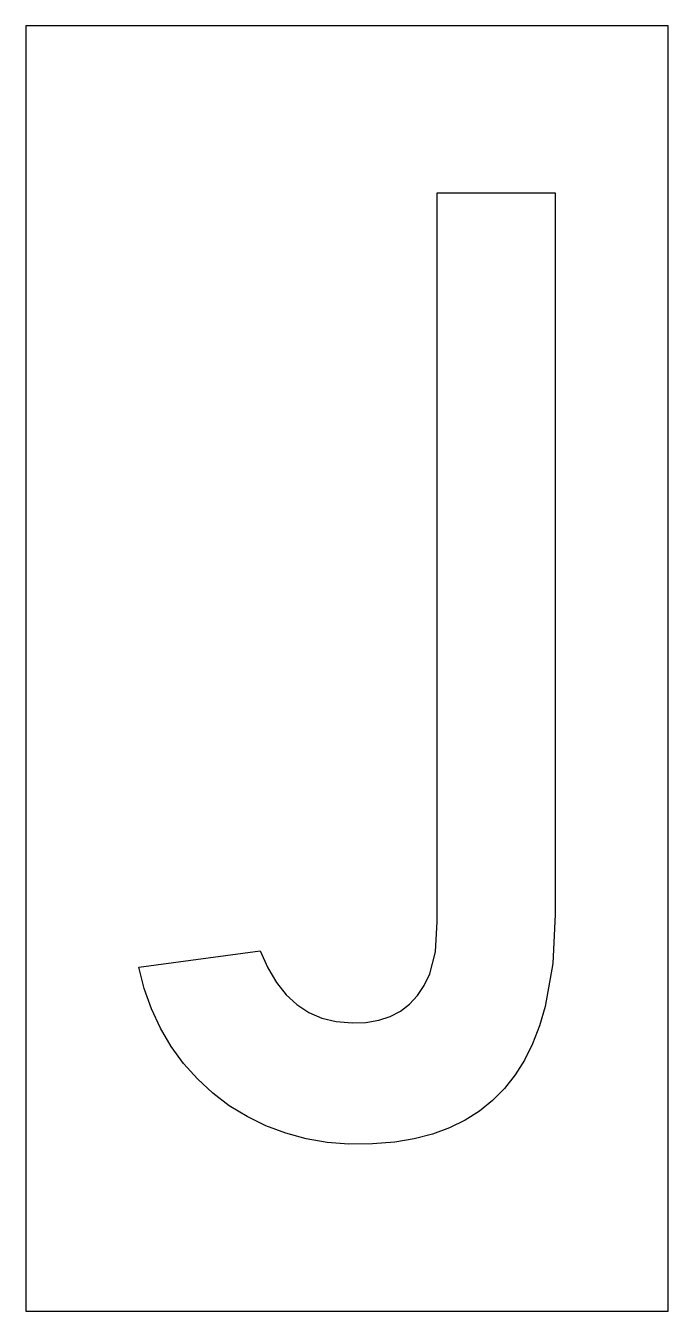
# Model space of a CAD drawing. Extents: x 0 to 11, y 0 to 22.
import ezdxf

# ---------------------------------------------------------------- set-up
doc = ezdxf.new("R2010")
doc.units = 0
doc.layers.add('CUT', color=7, linetype='Continuous')
doc.layers.add('OUTSIDE', color=1, linetype='Continuous')

msp = doc.modelspace()

# ---------------------------------------------------------------- linework, layer by layer
at = {"layer": 'CUT'}
msp.add_lwpolyline([(9.0214, 5.9509), (8.8925, 5.2146), (8.7954, 4.8829), (8.6781, 4.5792), (8.539, 4.2994), (8.3784, 4.0437), (8.196, 3.8126), (7.9923, 3.6067), (7.7675, 3.4258), (7.5219, 3.2701), (7.2558, 3.1397), (6.9643, 3.0325), (6.6525, 2.9512), (6.321, 2.8954), (5.936, 2.8629), (5.5328, 2.8608), (5.1619, 2.8912), (4.8026, 2.9533), (4.4512, 3.048), (4.1099, 3.1754), (3.7907, 3.3309), (3.4853, 3.5181), (3.2005, 3.7338), (2.9381, 3.9768), (2.7027, 4.2421), (2.4922, 4.5318), (2.308, 4.8451), (2.1539, 5.1757), (2.0301, 5.5214), (1.9355, 5.8866), (4.0123, 6.1709), (4.1448, 5.8795), (4.2938, 5.6286), (4.4606, 5.4173), (4.6427, 5.2483), (4.8486, 5.1139), (5.0715, 5.0189), (5.3163, 4.9597), (5.5901, 4.9355), (5.8242, 4.944), (6.0424, 4.9811), (6.2394, 5.0462), (6.4152, 5.1381), (6.5701, 5.256), (6.707, 5.403), (6.8218, 5.5754), (6.9163, 5.7773), (7.013, 6.1528), (7.0413, 6.668), (7.0437, 19.1392), (9.0645, 19.1378), (9.0645, 6.7878)], close=True, dxfattribs=at)
at = {"layer": 'OUTSIDE'}
msp.add_lwpolyline([(0, 0), (11, 0), (11, 22), (0, 22)], close=True, dxfattribs=at)

doc.saveas('drawing.dxf')
